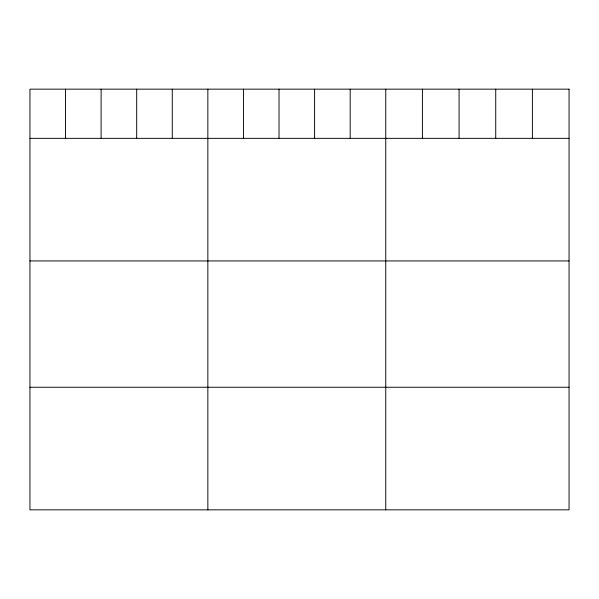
<?xml version="1.0" encoding="UTF-8"?>
<svg xmlns="http://www.w3.org/2000/svg" width="599" height="599" viewBox="0 0 599 599"><rect width="100%" height="100%" fill="white"/><g stroke="black" fill="none" stroke-linecap="round" stroke-linejoin="round"><path stroke-width="0.9" d="M29.95 138.347L569.05 138.347M29.95 260.939L569.05 260.939M29.95 387.246L569.05 387.246M532.391 89.161L532.391 138.347M495.732 89.161L495.732 138.347M459.074 89.161L459.074 138.347M422.415 89.161L422.415 138.347M385.756 89.161L385.756 509.839M350.175 89.161L350.175 138.347M314.595 89.161L314.595 138.347M279.014 89.161L279.014 138.347M243.434 89.161L243.434 138.347M207.853 89.161L207.853 509.839M172.272 89.161L172.272 138.347M136.692 89.161L136.692 138.347M101.111 89.161L101.111 138.347M65.531 89.161L65.531 138.347M569.05 89.161L29.95 89.161L29.95 509.839L569.05 509.839L569.05 89.161"/></g></svg>
